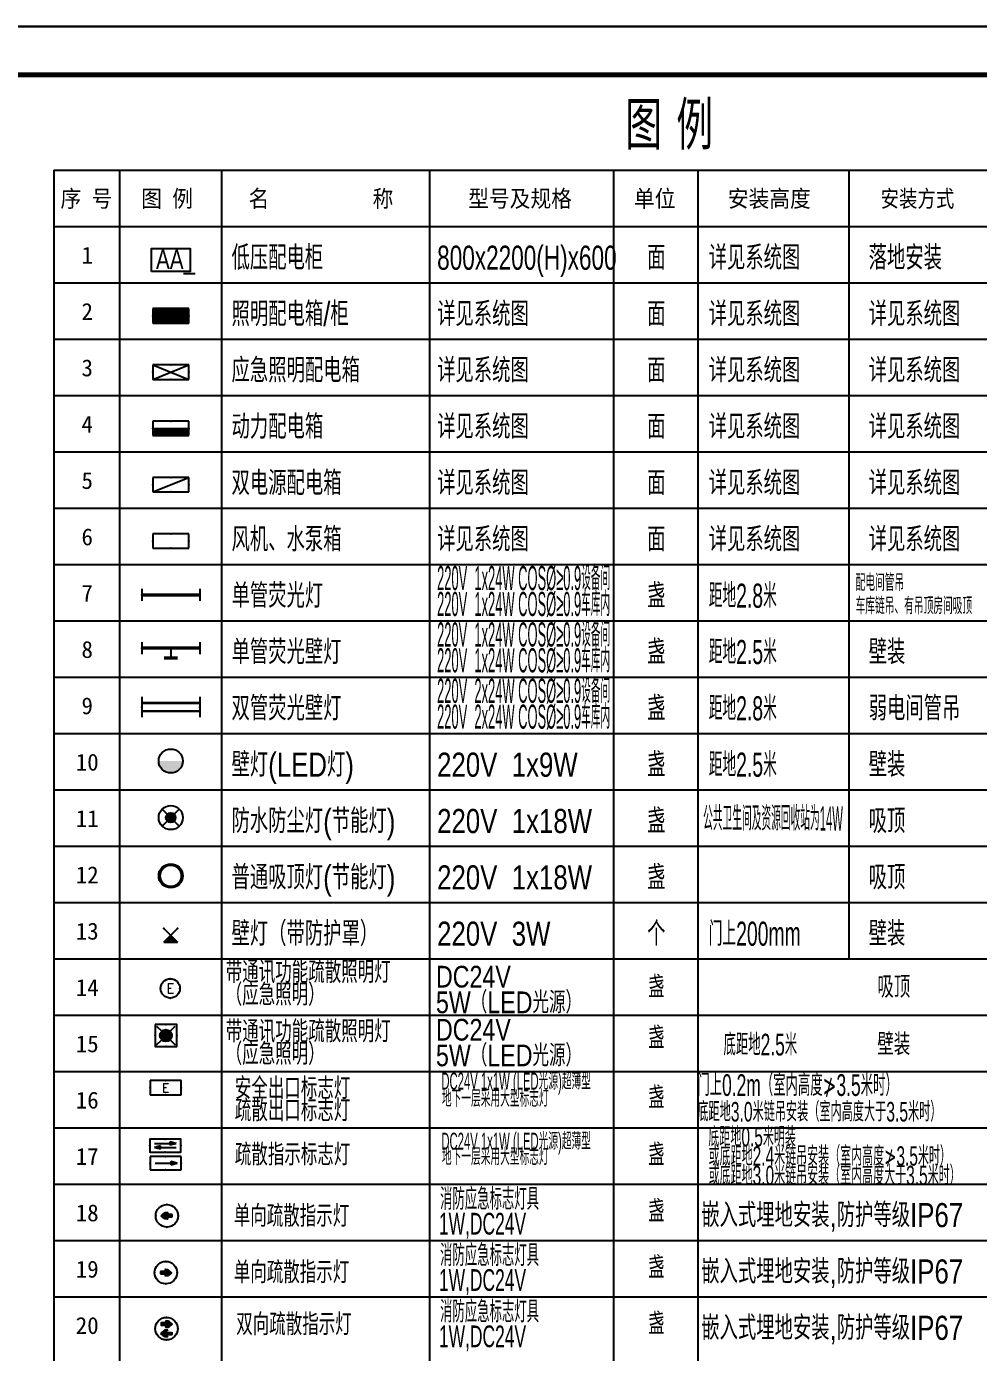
# Model space of a CAD drawing. Extents: x 776418 to 2076422, y -1170708 to 498544.
# Drawn here: x 955381 to 975111, y 317081 to 344553 of the extents above; entities that cross this region are included whole.
import ezdxf
from ezdxf.enums import TextEntityAlignment as Align

# ---------------------------------------------------------------- set-up
doc = ezdxf.new("R2010")
doc.units = 0
doc.header["$LTSCALE"] = 1000
doc.header["$MEASUREMENT"] = 0
doc.layers.get('0').update_dxf_attribs({"linetype": 'CONTINUOUS'})
for name, color, linetype in [('DIM-动力', 3, 'CONTINUOUS'), ('E_EQUIP-照明', 3, 'CONTINUOUS'), ('EQUIP-照明', 3, 'CONTINUOUS'), ('EQUIP-箱柜', 3, 'CONTINUOUS'), ('TEL_TEXT', 3, 'CONTINUOUS'), ('TEL_TITLE', 7, 'CONTINUOUS'), ('WIRE-3', 7, 'CONTINUOUS'), ('WIRE-通讯', 4, 'CONTINUOUS')]:
    doc.layers.add(name, color=color, linetype=linetype)
doc.styles.add('_HZXY', font='ros.shx', dxfattribs={"width": 0.7, "bigfont": 'jd.shx'})
doc.styles.add('_TCH_LABEL', font='COMPLEX', dxfattribs={"bigfont": 'GBCBIG'})
doc.styles.add('_TEL_DIM', font='SIMPLEX', dxfattribs={"width": 0.7, "height": 3.5, "bigfont": 'HZTXT'})
doc.styles.add('HZ', font='ros.shx', dxfattribs={"bigfont": 'jd.shx'})
doc.styles.add('ST', font='', dxfattribs={"width": 0.7})
doc.styles.get("Standard").update_dxf_attribs({"font": 'gbenor.shx', "bigfont": 'gbcbig.shx'})
doc.styles.get('ST').set_extended_font_data('SimSun')

# ---------------------------------------------------------------- blocks, each defined once
blk = doc.blocks.new('$equip$00001154')
for p, q in [((0, 0.283), (0, -0.283)), ((0, 0.283), (0.566, -0.283)), ((0.566, 0.283), (0, -0.283))]:
    blk.add_line(p, q)
for p in [(0, 0.004), (0.283, 0), (0.566, 0.283), (0.566, -0.283)]:
    blk.add_point(p)
blk.add_solid([(0, -0.283), (0.283, 0), (0, 0.283)])
at = {"layer": 'TEL_TEXT', "style": '_TEL_DIM', "flags": 1}
blk.add_attdef('A', text='', height=0.00002, dxfattribs=at).set_placement((0, 0), align=Align.MIDDLE_CENTER)
blk = doc.blocks.new('*X1')
at = {"color": 0}
for p, q in [((-250, 33), (-83, 200)), ((-250, 68), (-118, 200)), ((-250, 104), (-154, 200)), ((-250, 139), (-189, 200)), ((-250, 174), (-224, 200)), ((-247, 0), (-47, 200)), ((-212, 0), (-12, 200)), ((-177, 0), (23, 200)), ((-141, 0), (59, 200)), ((-106, 0), (94, 200)), ((-71, 0), (129, 200)), ((-35, 0), (165, 200)), ((0, 0), (200, 200)), ((35, 0), (235, 200)), ((71, 0), (250, 179)), ((106, 0), (250, 144)), ((141, 0), (250, 109)), ((177, 0), (250, 73)), ((212, 0), (250, 38)), ((247, 0), (250, 3))]:
    blk.add_line(p, q, dxfattribs=at)
blk = doc.blocks.new('$equip$00001421')
for p, q in [((0.75, 0.6), (-0.75, 0.6)), ((-0.75, 0.6), (-0.75, 0)), ((0.75, 0), (0.75, 0.6)), ((-0.75, 0), (0.75, 0))]:
    blk.add_line(p, q)
at = {"const_width": 0.6}
blk.add_lwpolyline([(-0.75, 0.3), (0.75, 0.3)], dxfattribs=at)
for p in [(0, 0.6), (-0.75, 0.3), (0, 0), (0.75, 0.3)]:
    blk.add_point(p)
at = {"xscale": 0.00300000000061118, "yscale": 0.00300000000061118, "zscale": 0.00300000000061118}
blk.add_blockref('*X1', (0, 0), dxfattribs=at)
at = {"style": '_TCH_LABEL', "flags": 9}
blk.add_attdef('A', (0, 0), '', height=0.00002, dxfattribs=at)
blk = doc.blocks.new('$equip$00001424')
for p, q in [((-0.75, 0), (0.75, 0.6)), ((-0.75, 0.6), (0.75, 0)), ((0.75, 0.6), (-0.75, 0.6)), ((-0.75, 0.6), (-0.75, 0)), ((0.75, 0), (0.75, 0.6)), ((-0.75, 0), (0.75, 0))]:
    blk.add_line(p, q)
for p in [(0, 0.6), (-0.75, 0.3), (0, 0), (0.75, 0.3)]:
    blk.add_point(p)
at = {"style": '_TCH_LABEL', "flags": 9}
blk.add_attdef('A', (0, 0), '', height=0.00002, dxfattribs=at)
blk = doc.blocks.new('*X12')
at = {"color": 0}
for p, q in [((-250, 33), (-183, 100)), ((-250, 68), (-218, 100)), ((-247, 0), (-147, 100)), ((-212, 0), (-112, 100)), ((-177, 0), (-77, 100)), ((-141, 0), (-41, 100)), ((-106, 0), (-6, 100)), ((-71, 0), (29, 100)), ((-35, 0), (65, 100)), ((0, 0), (100, 100)), ((35, 0), (135, 100)), ((71, 0), (171, 100)), ((106, 0), (206, 100)), ((141, 0), (241, 100)), ((177, 0), (250, 73)), ((212, 0), (250, 38)), ((247, 0), (250, 3))]:
    blk.add_line(p, q, dxfattribs=at)
blk = doc.blocks.new('$equip$00001414')
for p, q in [((0.75, 0.6), (-0.75, 0.6)), ((-0.75, 0.6), (-0.75, 0)), ((0.75, 0), (0.75, 0.6)), ((-0.75, 0.3), (0.75, 0.3)), ((-0.75, 0), (0.75, 0))]:
    blk.add_line(p, q)
at = {"const_width": 0.3}
blk.add_lwpolyline([(-0.75, 0.15), (0.75, 0.15)], dxfattribs=at)
for p in [(0, 0.6), (-0.75, 0.3), (0, 0), (0.75, 0.3)]:
    blk.add_point(p)
at = {"xscale": 0.00300000000061118, "yscale": 0.00300000000061118, "zscale": 0.00300000000061118}
blk.add_blockref('*X12', (0, 0), dxfattribs=at)
at = {"style": '_TCH_LABEL', "flags": 9}
blk.add_attdef('A', (0, 0), '', height=0.00002, dxfattribs=at)
blk = doc.blocks.new('$equip$00001416')
for p, q in [((0.75, 0.6), (-0.75, 0.6)), ((-0.75, 0), (0.75, 0.6)), ((-0.75, 0.6), (-0.75, 0)), ((0.75, 0), (0.75, 0.6)), ((-0.75, 0), (0.75, 0))]:
    blk.add_line(p, q)
for p in [(0, 0.6), (-0.75, 0.3), (0, 0), (0.75, 0.3)]:
    blk.add_point(p)
at = {"style": '_TCH_LABEL', "flags": 9}
blk.add_attdef('A', (0, 0), '', height=0.00002, dxfattribs=at)
blk = doc.blocks.new('$equip$00001413')
for p, q in [((0.75, 0.6), (-0.75, 0.6)), ((-0.75, 0.6), (-0.75, 0)), ((0.75, 0), (0.75, 0.6)), ((-0.75, 0), (0.75, 0))]:
    blk.add_line(p, q)
for p in [(0, 0.6), (-0.75, 0.3), (0, 0), (0.75, 0.3)]:
    blk.add_point(p)
at = {"style": '_TCH_LABEL', "flags": 9}
blk.add_attdef('A', (0, 0), '', height=0.00002, dxfattribs=at)
blk = doc.blocks.new('$equip$00001159')
for p, q in [((-1.2, 0.25), (-1.2, -0.25)), ((-1.2, 0), (1.2, 0)), ((1.2, 0.25), (1.2, -0.25))]:
    blk.add_line(p, q)
at = {"const_width": 0.14}
blk.add_lwpolyline([(-1.2, 0), (1.2, 0)], dxfattribs=at)
at = {"layer": 'EQUIP-照明'}
for p in [(-1.2, 0), (0, 0), (1.2, 0)]:
    blk.add_point(p, dxfattribs=at)
at = {"layer": 'EQUIP-照明', "flags": 9}
blk.add_attdef('A', (0, 0), '', height=0.00002, dxfattribs=at)
blk = doc.blocks.new('$equip$00001164')
for p, q in [((-1.2, 0.662), (-1.2, 0.162)), ((1.2, 0.662), (1.2, 0.162)), ((-1.2, 0.412), (1.2, 0.412)), ((0, 0.412), (0, 0)), ((0, 0), (0, 0))]:
    blk.add_line(p, q)
at = {"const_width": 0.14}
for points in [[(-1.2, 0.412), (1.2, 0.412)], [(-0.282, 0), (0.282, 0)]]:
    blk.add_lwpolyline(points, dxfattribs=at)
for p in [(-1.2, 0.412), (0, 0.412), (0, 0), (1.2, 0.412)]:
    blk.add_point(p)
at = {"flags": 9}
blk.add_attdef('A', (0, 0), '', height=0.00002, dxfattribs=at)
blk = doc.blocks.new('$equip$00001151')
blk.add_circle((0, 0.5), 0.5)
for points in [[(0.433, 0.25), (-0.433, 0.25), (0.5, 0.5), (-0.5, 0.5)], [(0.25, 0.067), (-0.25, 0.067), (0.433, 0.25), (-0.433, 0.25)], [(0, 0), (0, 0), (0.25, 0.067), (-0.25, 0.067)]]:
    blk.add_solid(points)
at = {"flags": 9}
blk.add_attdef('A', (0, 0), '', height=0.00002, dxfattribs=at)
blk = doc.blocks.new('$equip$00001149')
for p, q in [((-0.354, 0.354), (0.354, -0.354)), ((0.354, 0.354), (-0.354, -0.354))]:
    blk.add_line(p, q)
for radius in [0.5, 0.2]:
    blk.add_circle((0, 0), radius)
for points in [[(-0.173, 0.1), (0.173, 0.1), (-0.2, 0), (0.2, 0)], [(-0.173, -0.1), (0.173, -0.1), (-0.2, 0), (0.2, 0)], [(-0.1, 0.173), (0.1, 0.173), (-0.173, 0.1), (0.173, 0.1)], [(0, 0.2), (0, 0.2), (-0.1, 0.173), (0.1, 0.173)], [(-0.1, -0.173), (0.1, -0.173), (-0.173, -0.1), (0.173, -0.1)], [(0, -0.2), (0, -0.2), (-0.1, -0.173), (0.1, -0.173)]]:
    blk.add_solid(points)
at = {"flags": 9}
blk.add_attdef('A', (0, 0), '', height=0.00002, dxfattribs=at)
blk = doc.blocks.new('$equip$00001160')
for p, q in [((-1.2, 0.417), (-1.2, -0.417)), ((-1.2, 0.167), (1.2, 0.167)), ((1.2, 0.417), (1.2, -0.417)), ((-1.2, -0.167), (1.2, -0.167))]:
    blk.add_line(p, q)
at = {"const_width": 0.1}
for points in [[(-1.2, 0.167), (1.2, 0.167)], [(-1.2, -0.167), (1.2, -0.167)]]:
    blk.add_lwpolyline(points, dxfattribs=at)
at = {"layer": 'EQUIP-照明'}
for p in [(-1.2, 0), (0, 0.167), (1.2, 0), (0, -0.167)]:
    blk.add_point(p, dxfattribs=at)
at = {"layer": 'EQUIP-照明', "flags": 9}
blk.add_attdef('A', (0, 0), '', height=0.00002, dxfattribs=at)
blk = doc.blocks.new('$equip$00001150')
at = {"const_width": 0.1}
blk.add_lwpolyline([(-0.45, 0, 1), (0.45, 0, 1)], format="xyb", close=True, dxfattribs=at)
blk.add_circle((0, 0), 0.5)
at = {"flags": 9}
blk.add_attdef('A', (0, 0), '', height=0.00002, dxfattribs=at)
blk = doc.blocks.new('A$C00115E70')
at = {"layer": 'WIRE-通讯', "ltscale": 0.001}
blk.add_lwpolyline([(-84100, 59400), (0, 59400), (0, 0), (-84100, 0)], close=True, dxfattribs=at)
blk = doc.blocks.new('$equip$00001147')
blk.add_circle((0, 0), 0.5)
at = {"flags": 9}
blk.add_attdef('A', (0, 0), '', height=0.00002, dxfattribs=at)
blk = doc.blocks.new('$equip_U$00000361(HT0578)')
for p in [(-0.5, 0), (0, 0.5), (0.5, 0), (0, -0.5)]:
    blk.add_point(p)
blk.add_blockref('$equip$00001147', (0, 0))
at = {"color": 7, "style": '_TEL_DIM'}
blk.add_attdef('$TEXT$', text='', height=0.5, dxfattribs=at).set_placement((0, 0), align=Align.MIDDLE_CENTER)
at = {"color": 7, "style": '_TEL_DIM', "flags": 1}
for tag in ['A', 'REMARK']:
    blk.add_attdef(tag, text='', height=0.000025, dxfattribs=at).set_placement((0, 0), align=Align.MIDDLE_CENTER)
blk = doc.blocks.new('$equip$00002534')
for p, q in [((-0.72, 0.66), (-0.72, 0)), ((0.72, 0.66), (-0.72, 0.66)), ((0.72, 0), (0.72, 0.66)), ((-0.72, 0), (0.72, 0))]:
    blk.add_line(p, q)
at = {"const_width": 0.04}
blk.add_lwpolyline([(-0.72, 0.66), (-0.72, 0), (0.72, 0), (0.72, 0.66), (-0.72, 0.66), (-0.72, 0)], dxfattribs=at)
for p in [(0, 0.66), (-0.72, 0.33), (0, 0), (0.72, 0.33)]:
    blk.add_point(p)
at = {"color": 7, "style": '_TEL_DIM'}
blk.add_attdef('$TEXT$', text='', height=0.4, dxfattribs=at).set_placement((0, 0.33), align=Align.MIDDLE_CENTER)
at = {"color": 7, "style": '_TEL_DIM', "flags": 1}
blk.add_attdef('A', text='', height=0.00002, dxfattribs=at).set_placement((0, 0), align=Align.MIDDLE_CENTER)
blk = doc.blocks.new('$equip$00002540')
blk.add_hatch(color=256).paths.add_polyline_path([(0.24, 0.372), (0.24, 0.228), (0.528, 0.3)])
for p, q in [((-0.72, 0.6), (-0.72, 0)), ((0.72, 0.6), (-0.72, 0.6)), ((-0.72, 0), (0.72, 0)), ((0.24, 0.372), (0.24, 0.228)), ((0.528, 0.3), (0.24, 0.372)), ((0.24, 0.228), (0.528, 0.3)), ((0.72, 0), (0.72, 0.6))]:
    blk.add_line(p, q)
at = {"color": 7}
blk.add_line((-0.48, 0.3), (0.48, 0.3), dxfattribs=at)
at = {"const_width": 0.04}
blk.add_lwpolyline([(-0.72, 0.6), (-0.72, 0), (0.72, 0), (0.72, 0.6), (-0.72, 0.6), (-0.72, 0)], dxfattribs=at)
for p in [(-0.72, 0.3), (0, 0.6), (0, 0), (0.72, 0.3)]:
    blk.add_point(p)
at = {"color": 7, "style": '_TEL_DIM', "flags": 1}
blk.add_attdef('A', text='', height=0.00002, dxfattribs=at).set_placement((0, 0), align=Align.MIDDLE_CENTER)
blk = doc.blocks.new('$equip$00002542')
h = blk.add_hatch(color=256)
h.paths.add_polyline_path([(-0.215, 0.29), (-0.503, 0.218), (-0.215, 0.218)])
h.paths.add_polyline_path([(-0.215, 0.218), (-0.503, 0.218), (-0.215, 0.146)])
h.paths.add_polyline_path([(0.215, 0.472), (0.215, 0.328), (0.503, 0.4)])
for p, q in [((-0.72, 0.6), (-0.72, 0)), ((0.72, 0.6), (-0.72, 0.6)), ((-0.72, 0), (0.72, 0)), ((-0.215, 0.29), (-0.503, 0.218)), ((-0.503, 0.218), (-0.215, 0.146)), ((-0.215, 0.146), (-0.215, 0.29)), ((0.215, 0.472), (0.215, 0.328)), ((0.503, 0.4), (0.215, 0.472)), ((0.215, 0.328), (0.503, 0.4)), ((0.72, 0), (0.72, 0.6))]:
    blk.add_line(p, q)
at = {"color": 7}
for p, q in [((-0.505, 0.4), (0.455, 0.4)), ((-0.503, 0.218), (0.505, 0.218))]:
    blk.add_line(p, q, dxfattribs=at)
blk.add_lwpolyline([(-0.72, 0.6), (-0.72, 0), (0.72, 0), (0.72, 0.6), (-0.72, 0.6), (-0.72, 0)])
for p in [(-0.72, 0.3), (0, 0.6), (0, 0), (0.72, 0.3)]:
    blk.add_point(p)
at = {"color": 7, "style": '_TEL_DIM', "flags": 1}
blk.add_attdef('A', text='', height=0.00002, dxfattribs=at).set_placement((0, 0), align=Align.MIDDLE_CENTER)
blk = doc.blocks.new('$equip$00002604')
blk.add_hatch(color=256).paths.add_polyline_path([(0.275, 0.5, 1), (-0.274, 0.5, 1)])
for p, q in [((-0.429, 0.929), (-0.194, 0.694)), ((0.194, 0.694), (0.429, 0.929)), ((-0.429, 0.071), (-0.194, 0.306)), ((0.194, 0.306), (0.429, 0.071))]:
    blk.add_line(p, q)
at = {"const_width": 0.04}
blk.add_lwpolyline([(-0.5, 1), (-0.5, 0), (0.5, 0), (0.5, 1), (-0.5, 1), (-0.5, 0)], dxfattribs=at)
blk.add_lwpolyline([(-0.5, 1), (-0.5, 0), (0.5, 0), (0.5, 1)], close=True)
blk.add_circle((0, 0.5), 0.275)
for p in [(0, 1), (-0.5, 0.5), (0, 0), (0.5, 0.5)]:
    blk.add_point(p)
at = {"color": 7, "style": '_TEL_DIM', "flags": 1}
blk.add_attdef('A', text='', height=0.000025, dxfattribs=at).set_placement((0, 0), align=Align.MIDDLE_CENTER)
blk = doc.blocks.new('$equip_U$00000283(晏大钊)')
at = {"color": 3}
for p, q in [((-0.072, 0.054), (-0.272, 0.054)), ((-0.271, 0.054), (-0.272, 0.053)), ((-0.26, 0.054), (-0.272, 0.041)), ((-0.249, 0.054), (-0.272, 0.03)), ((-0.238, 0.054), (-0.272, 0.019)), ((-0.226, 0.054), (-0.272, 0.008)), ((-0.215, 0.054), (-0.272, -0.004)), ((-0.204, 0.054), (-0.272, -0.015)), ((-0.193, 0.054), (-0.272, -0.026)), ((-0.181, 0.054), (-0.272, -0.037)), ((-0.17, 0.054), (-0.272, -0.048)), ((-0.159, 0.054), (-0.272, -0.06)), ((-0.271, 0.054), (-0.272, 0.053)), ((-0.26, 0.054), (-0.272, 0.041)), ((-0.249, 0.054), (-0.272, 0.03)), ((-0.238, 0.054), (-0.272, 0.019)), ((-0.226, 0.054), (-0.272, 0.008)), ((-0.215, 0.054), (-0.272, -0.004)), ((-0.204, 0.054), (-0.272, -0.015)), ((-0.193, 0.054), (-0.272, -0.026)), ((-0.181, 0.054), (-0.272, -0.037)), ((-0.17, 0.054), (-0.272, -0.048)), ((-0.159, 0.054), (-0.272, -0.06)), ((-0.148, 0.054), (-0.263, -0.061)), ((-0.148, 0.054), (-0.263, -0.061)), ((-0.137, 0.054), (-0.252, -0.061)), ((-0.137, 0.054), (-0.252, -0.061)), ((-0.125, 0.054), (-0.24, -0.061)), ((-0.125, 0.054), (-0.24, -0.061)), ((-0.114, 0.054), (-0.229, -0.061)), ((-0.114, 0.054), (-0.229, -0.061)), ((-0.103, 0.054), (-0.218, -0.061)), ((-0.103, 0.054), (-0.218, -0.061)), ((-0.092, 0.054), (-0.207, -0.061)), ((-0.092, 0.054), (-0.207, -0.061)), ((-0.08, 0.054), (-0.195, -0.061)), ((-0.08, 0.054), (-0.195, -0.061)), ((-0.069, 0.054), (-0.184, -0.061)), ((-0.069, 0.054), (-0.184, -0.061)), ((-0.058, 0.054), (-0.173, -0.061)), ((-0.058, 0.054), (-0.173, -0.061)), ((-0.047, 0.054), (-0.162, -0.061)), ((-0.047, 0.054), (-0.162, -0.061)), ((-0.036, 0.054), (-0.151, -0.061)), ((-0.036, 0.054), (-0.151, -0.061)), ((-0.024, 0.054), (-0.139, -0.061)), ((-0.024, 0.054), (-0.139, -0.061)), ((-0.013, 0.054), (-0.128, -0.061)), ((-0.013, 0.054), (-0.128, -0.061)), ((-0.002, 0.054), (-0.117, -0.061)), ((-0.002, 0.054), (-0.117, -0.061)), ((0.009, 0.054), (-0.106, -0.061)), ((0.009, 0.054), (-0.106, -0.061)), ((0.021, 0.054), (-0.094, -0.061)), ((0.021, 0.054), (-0.094, -0.061)), ((0.032, 0.054), (-0.083, -0.061)), ((0.032, 0.054), (-0.083, -0.061)), ((0.043, 0.054), (-0.072, -0.061)), ((0.043, 0.054), (-0.072, -0.061)), ((0.054, 0.054), (-0.061, -0.061)), ((0.054, 0.054), (-0.061, -0.061)), ((0.065, 0.054), (-0.05, -0.061)), ((0.065, 0.054), (-0.05, -0.061)), ((-0.044, 0.169), (-0.049, 0.163)), ((-0.044, 0.169), (-0.049, 0.163)), ((-0.033, 0.169), (-0.043, 0.158)), ((-0.033, 0.169), (-0.043, 0.158)), ((0.213, 0.077), (-0.041, -0.176)), ((0.165, 0.03), (-0.041, -0.176)), ((0.153, 0.13), (-0.038, -0.061)), ((0.153, 0.13), (-0.038, -0.061)), ((-0.022, 0.169), (-0.037, 0.153)), ((-0.022, 0.169), (-0.037, 0.153)), ((-0.01, 0.169), (-0.032, 0.147)), ((-0.01, 0.169), (-0.032, 0.147)), ((0.218, 0.072), (-0.03, -0.176)), ((0.165, 0.019), (-0.03, -0.176)), ((0.159, 0.125), (-0.027, -0.061)), ((0.159, 0.125), (-0.027, -0.061)), ((0.001, 0.169), (-0.026, 0.142)), ((0.001, 0.169), (-0.026, 0.142)), ((0.012, 0.169), (-0.02, 0.137)), ((0.012, 0.169), (-0.02, 0.137)), ((0.224, 0.067), (-0.019, -0.176)), ((0.166, 0.008), (-0.019, -0.176)), ((0.165, 0.12), (-0.016, -0.061)), ((0.165, 0.12), (-0.016, -0.061)), ((0.023, 0.169), (-0.014, 0.131)), ((0.023, 0.169), (-0.014, 0.131)), ((0.035, 0.169), (-0.008, 0.126)), ((0.035, 0.169), (-0.008, 0.126)), ((0.23, 0.061), (-0.007, -0.176)), ((0.171, 0.114), (-0.005, -0.061)), ((0.171, 0.114), (-0.005, -0.061)), ((0.046, 0.169), (-0.002, 0.121)), ((0.046, 0.169), (-0.002, 0.121)), ((0.057, 0.169), (0.004, 0.116)), ((0.057, 0.169), (0.004, 0.116)), ((0.236, 0.056), (0.004, -0.176)), ((0.177, 0.109), (0.007, -0.061)), ((0.177, 0.109), (0.007, -0.061)), ((0.068, 0.169), (0.01, 0.11)), ((0.068, 0.169), (0.01, 0.11)), ((0.242, 0.051), (0.015, -0.176)), ((0.079, 0.169), (0.016, 0.105)), ((0.079, 0.169), (0.016, 0.105)), ((0.183, 0.104), (0.018, -0.061)), ((0.183, 0.104), (0.018, -0.061)), ((0.091, 0.169), (0.022, 0.1)), ((0.091, 0.169), (0.022, 0.1)), ((0.248, 0.045), (0.026, -0.176)), ((0.102, 0.169), (0.028, 0.094)), ((0.102, 0.169), (0.028, 0.094)), ((0.189, 0.098), (0.029, -0.061)), ((0.189, 0.098), (0.029, -0.061)), ((0.112, 0.168), (0.033, 0.089)), ((0.112, 0.168), (0.033, 0.089)), ((0.254, 0.04), (0.038, -0.176)), ((0.118, 0.162), (0.039, 0.084)), ((0.118, 0.162), (0.039, 0.084)), ((0.195, 0.093), (0.04, -0.061)), ((0.195, 0.093), (0.04, -0.061)), ((0.124, 0.157), (0.045, 0.078)), ((0.124, 0.157), (0.045, 0.078)), ((0.26, 0.035), (0.049, -0.176)), ((0.13, 0.152), (0.051, 0.073)), ((0.13, 0.152), (0.051, 0.073)), ((0.201, 0.088), (0.051, -0.061)), ((0.201, 0.088), (0.051, -0.061)), ((0.136, 0.146), (0.057, 0.068)), ((0.136, 0.146), (0.057, 0.068)), ((0.266, 0.029), (0.06, -0.176)), ((0.142, 0.141), (0.063, 0.062)), ((0.142, 0.141), (0.063, 0.062)), ((0.207, 0.083), (0.063, -0.061)), ((0.165, 0.041), (0.063, -0.061)), ((0.148, 0.136), (0.069, 0.057)), ((0.148, 0.136), (0.069, 0.057)), ((0.272, 0.024), (0.071, -0.176)), ((0.278, 0.019), (0.082, -0.176)), ((0.283, 0.013), (0.094, -0.176)), ((0.283, 0.013), (0.094, -0.176)), ((0.289, 0.008), (0.105, -0.176)), ((0.289, 0.008), (0.105, -0.176)), ((0.295, 0.003), (0.161, -0.131)), ((0.295, 0.003), (0.161, -0.131)), ((0.207, 0.083), (0.166, 0.042)), ((0.213, 0.077), (0.178, 0.042)), ((0.218, 0.072), (0.189, 0.043)), ((0.224, 0.067), (0.201, 0.043)), ((0.23, 0.061), (0.212, 0.043)), ((0.236, 0.056), (0.212, 0.032)), ((0.242, 0.051), (0.212, 0.02)), ((0.248, 0.045), (0.212, 0.009)), ((0.254, 0.04), (0.212, -0.002)), ((0.26, 0.035), (0.213, -0.013)), ((0.266, 0.029), (0.213, -0.024)), ((0.272, 0.024), (0.213, -0.035)), ((0.278, 0.019), (0.213, -0.046)), ((-0.027, -0.151), (-0.052, -0.176)), ((-0.027, -0.151), (-0.052, -0.176)), ((0.166, -0.003), (-0.007, -0.176)), ((0.166, -0.014), (0.004, -0.176)), ((0.166, -0.025), (0.015, -0.176)), ((0.166, -0.036), (0.026, -0.176)), ((0.166, -0.047), (0.038, -0.176)), ((0.171, -0.055), (0.049, -0.176)), ((0.182, -0.054), (0.06, -0.176)), ((0.193, -0.054), (0.071, -0.176)), ((0.205, -0.054), (0.082, -0.176)), ((0.301, -0.003), (0.274, -0.03)), ((0.301, -0.003), (0.274, -0.03))]:
    blk.add_line(p, q, dxfattribs=at)
at = {"color": 3, "linetype": 'ByBlock', "ltscale": 5}
for p, q in [((-0.272, 0.054), (-0.272, -0.061)), ((0.073, 0.054), (-0.272, 0.054)), ((0.073, 0.054), (-0.055, 0.169)), ((-0.055, 0.169), (0.111, 0.169)), ((0.068, 0.054), (0.073, 0.054)), ((0.111, 0.169), (0.303, -0.004)), ((-0.272, -0.061), (0.073, -0.061)), ((-0.055, -0.176), (0.073, -0.061)), ((0.111, -0.176), (-0.055, -0.176)), ((0.068, -0.061), (0.073, -0.061)), ((0.303, -0.004), (0.111, -0.176))]:
    blk.add_line(p, q, dxfattribs=at)
at = {"color": 3}
blk.add_circle((0, 0), 0.595, dxfattribs=at)
for p in [(-0.595, 0), (0, 0.595), (0.595, 0), (0, -0.595)]:
    blk.add_point(p)
at = {"color": 7, "style": '_TEL_DIM', "flags": 1}
for tag in ['A', 'REMARK']:
    blk.add_attdef(tag, text='', height=0.000025, dxfattribs=at).set_placement((0, 0), align=Align.MIDDLE_CENTER)
blk = doc.blocks.new('$equip_U$00000284(晏大钊)')
for p in [(-0.298, 0), (0, 0.298), (0.298, 0), (0, -0.298)]:
    blk.add_point(p)
at = {"xscale": 0.5, "yscale": 0.5, "zscale": 0.5}
blk.add_blockref('$equip_U$00000283(晏大钊)', (0, 0), dxfattribs=at)
at = {"color": 7, "style": '_TEL_DIM', "flags": 1}
for tag in ['A', 'REMARK']:
    blk.add_attdef(tag, text='', height=0.0000125, dxfattribs=at).set_placement((0, 0), align=Align.MIDDLE_CENTER)
blk = doc.blocks.new('$equip_U$00000302(HT0843)')
for p in [(-0.298, 0), (0, 0.298), (0.298, 0), (0, -0.298)]:
    blk.add_point(p)
at = {"rotation": 180}
blk.add_blockref('$equip_U$00000284(晏大钊)', (0, 0), dxfattribs=at)
at = {"color": 7, "style": '_TEL_DIM', "flags": 1}
for tag in ['A', 'REMARK']:
    blk.add_attdef(tag, text='', height=0.0000125, dxfattribs=at).set_placement((0, 0), align=Align.MIDDLE_CENTER)
blk = doc.blocks.new('$equip_U$00000348(HT0843)')
at = {"color": 3, "linetype": 'ByBlock', "ltscale": 5}
for p, q in [((-0.215, 0.049), (-0.125, 0.149)), ((-0.215, -0.037), (-0.215, 0.049)), ((-0.155, 0.029), (-0.215, -0.037)), ((-0.155, 0.026), (-0.155, 0.029)), ((-0.155, 0.029), (-0.155, -0.15)), ((-0.125, 0.149), (-0.035, 0.049)), ((-0.035, -0.037), (-0.095, 0.029)), ((-0.035, 0.049), (-0.035, -0.037)), ((0.035, -0.053), (0.035, 0.03)), ((0.035, 0.03), (0.093, -0.034)), ((0.15, -0.034), (0.208, 0.03)), ((0.208, 0.03), (0.208, -0.053)), ((-0.155, -0.15), (-0.095, -0.15)), ((0.121, -0.149), (0.035, -0.053)), ((0.093, -0.031), (0.093, -0.034)), ((0.208, -0.053), (0.121, -0.149)), ((0.15, -0.031), (0.15, -0.034))]:
    blk.add_line(p, q, dxfattribs=at)
at = {"color": 3}
for p, q in [((-0.215, 0.044), (-0.176, 0.005)), ((-0.215, 0.044), (-0.176, 0.005)), ((-0.215, 0.038), (-0.179, 0.002)), ((-0.215, 0.038), (-0.179, 0.002)), ((-0.215, 0.032), (-0.182, -0.001)), ((-0.215, 0.032), (-0.182, -0.001)), ((-0.215, 0.027), (-0.184, -0.004)), ((-0.215, 0.027), (-0.184, -0.004)), ((-0.215, 0.021), (-0.187, -0.007)), ((-0.215, 0.021), (-0.187, -0.007)), ((-0.215, 0.015), (-0.19, -0.01)), ((-0.215, 0.015), (-0.19, -0.01)), ((-0.215, 0.009), (-0.193, -0.013)), ((-0.215, 0.009), (-0.193, -0.013)), ((-0.215, 0.003), (-0.196, -0.016)), ((-0.215, 0.003), (-0.196, -0.016)), ((-0.214, 0.049), (-0.173, 0.009)), ((-0.214, 0.049), (-0.173, 0.009)), ((-0.212, 0.053), (-0.171, 0.012)), ((-0.212, 0.053), (-0.171, 0.012)), ((-0.209, 0.056), (-0.168, 0.015)), ((-0.209, 0.056), (-0.168, 0.015)), ((-0.206, 0.059), (-0.165, 0.018)), ((-0.206, 0.059), (-0.165, 0.018)), ((-0.203, 0.062), (-0.162, 0.021)), ((-0.203, 0.062), (-0.162, 0.021)), ((-0.2, 0.065), (-0.16, 0.024)), ((-0.2, 0.065), (-0.16, 0.024)), ((-0.198, 0.068), (-0.157, 0.027)), ((-0.198, 0.068), (-0.157, 0.027)), ((-0.195, 0.071), (-0.095, -0.029)), ((-0.195, 0.071), (-0.095, -0.029)), ((-0.192, 0.074), (-0.095, -0.023)), ((-0.192, 0.074), (-0.095, -0.023)), ((-0.189, 0.077), (-0.095, -0.017)), ((-0.189, 0.077), (-0.095, -0.017)), ((-0.187, 0.08), (-0.095, -0.011)), ((-0.187, 0.08), (-0.095, -0.011)), ((-0.184, 0.083), (-0.095, -0.005)), ((-0.184, 0.083), (-0.095, -0.005)), ((-0.181, 0.086), (-0.095, 0)), ((-0.181, 0.086), (-0.095, 0)), ((-0.178, 0.089), (-0.095, 0.006)), ((-0.178, 0.089), (-0.095, 0.006)), ((-0.176, 0.092), (-0.095, 0.012)), ((-0.176, 0.092), (-0.095, 0.012)), ((-0.173, 0.096), (-0.095, 0.018)), ((-0.173, 0.096), (-0.095, 0.018)), ((-0.17, 0.099), (-0.095, 0.024)), ((-0.17, 0.099), (-0.149, 0.078)), ((-0.167, 0.102), (-0.035, -0.03)), ((-0.167, 0.102), (-0.149, 0.084)), ((-0.165, 0.105), (-0.035, -0.024)), ((-0.165, 0.105), (-0.149, 0.09)), ((-0.162, 0.108), (-0.035, -0.019)), ((-0.162, 0.108), (-0.149, 0.095)), ((-0.159, 0.111), (-0.035, -0.013)), ((-0.159, 0.111), (-0.149, 0.101)), ((-0.156, 0.114), (-0.035, -0.007)), ((-0.156, 0.114), (-0.144, 0.101)), ((-0.155, 0.025), (-0.095, -0.035)), ((-0.155, 0.025), (-0.095, -0.035)), ((-0.155, 0.019), (-0.095, -0.04)), ((-0.155, 0.019), (-0.095, -0.04)), ((-0.155, 0.014), (-0.095, -0.046)), ((-0.155, 0.014), (-0.095, -0.046)), ((-0.155, 0.008), (-0.095, -0.052)), ((-0.155, 0.008), (-0.095, -0.052)), ((-0.155, 0.002), (-0.095, -0.058)), ((-0.155, 0.002), (-0.095, -0.058)), ((-0.153, 0.117), (-0.035, -0.001)), ((-0.153, 0.117), (-0.138, 0.101)), ((-0.151, 0.12), (-0.035, 0.005)), ((-0.151, 0.12), (-0.132, 0.101)), ((-0.148, 0.123), (-0.035, 0.011)), ((-0.148, 0.123), (-0.126, 0.102)), ((-0.148, 0.077), (-0.095, 0.024)), ((-0.145, 0.126), (-0.035, 0.017)), ((-0.143, 0.077), (-0.035, -0.03)), ((-0.142, 0.129), (-0.035, 0.022)), ((-0.14, 0.132), (-0.035, 0.028)), ((-0.137, 0.135), (-0.035, 0.034)), ((-0.137, 0.077), (-0.035, -0.024)), ((-0.134, 0.139), (-0.035, 0.04)), ((-0.134, 0.139), (-0.035, 0.04)), ((-0.131, 0.142), (-0.035, 0.046)), ((-0.131, 0.142), (-0.035, 0.046)), ((-0.131, 0.077), (-0.035, -0.019)), ((-0.125, 0.077), (-0.035, -0.013)), ((-0.12, 0.077), (-0.035, -0.007)), ((-0.114, 0.078), (-0.035, -0.001)), ((-0.108, 0.078), (-0.035, 0.005)), ((-0.102, 0.078), (-0.035, 0.011)), ((-0.099, 0.098), (-0.035, 0.034)), ((-0.099, 0.092), (-0.035, 0.028)), ((-0.099, 0.086), (-0.035, 0.022)), ((-0.099, 0.08), (-0.035, 0.017)), ((0.048, 0.016), (0.035, 0.029)), ((0.162, -0.104), (0.035, 0.023)), ((0.159, -0.107), (0.035, 0.017)), ((0.157, -0.11), (0.035, 0.012)), ((0.154, -0.113), (0.035, 0.006)), ((0.151, -0.116), (0.035, 0.001)), ((0.15, 0.082), (0.093, 0.139)), ((0.15, 0.076), (0.093, 0.134)), ((0.15, 0.071), (0.093, 0.128)), ((0.15, 0.065), (0.093, 0.123)), ((0.15, 0.06), (0.093, 0.117)), ((0.15, 0.054), (0.093, 0.111)), ((0.15, 0.048), (0.093, 0.106)), ((0.15, 0.043), (0.093, 0.1)), ((0.15, 0.037), (0.093, 0.095)), ((0.15, 0.031), (0.093, 0.089)), ((0.15, 0.026), (0.093, 0.083)), ((0.15, 0.02), (0.093, 0.078)), ((0.15, 0.015), (0.093, 0.072)), ((0.15, 0.009), (0.093, 0.067)), ((0.15, 0.003), (0.093, 0.061)), ((0.15, -0.002), (0.093, 0.055)), ((0.15, -0.008), (0.093, 0.05)), ((0.15, -0.013), (0.093, 0.044)), ((0.15, -0.019), (0.093, 0.038)), ((0.15, -0.025), (0.093, 0.033)), ((0.15, -0.03), (0.093, 0.027)), ((0.188, -0.074), (0.093, 0.022)), ((0.186, -0.077), (0.093, 0.016)), ((0.183, -0.08), (0.093, 0.01)), ((0.18, -0.083), (0.093, 0.005)), ((0.15, 0.088), (0.099, 0.139)), ((0.15, 0.093), (0.105, 0.139)), ((0.15, 0.099), (0.11, 0.139)), ((0.15, 0.104), (0.116, 0.139)), ((0.15, 0.11), (0.121, 0.139)), ((0.15, 0.116), (0.127, 0.139)), ((0.15, 0.121), (0.133, 0.139)), ((0.15, 0.127), (0.138, 0.139)), ((0.15, 0.133), (0.144, 0.139)), ((0.15, 0.138), (0.15, 0.139)), ((0.15, 0.039), (0.15, 0.138)), ((0.208, -0.026), (0.181, 0.001)), ((0.208, -0.02), (0.184, 0.003)), ((0.208, -0.015), (0.186, 0.006)), ((0.208, -0.009), (0.189, 0.009)), ((0.208, -0.004), (0.192, 0.012)), ((0.208, 0.002), (0.194, 0.015)), ((0.208, 0.008), (0.197, 0.018)), ((0.208, 0.013), (0.2, 0.021)), ((0.208, 0.019), (0.202, 0.024)), ((0.208, 0.024), (0.205, 0.027)), ((-0.215, -0.003), (-0.198, -0.019)), ((-0.215, -0.003), (-0.198, -0.019)), ((-0.215, -0.008), (-0.201, -0.022)), ((-0.215, -0.008), (-0.201, -0.022)), ((-0.215, -0.014), (-0.204, -0.025)), ((-0.215, -0.014), (-0.204, -0.025)), ((-0.215, -0.02), (-0.207, -0.028)), ((-0.215, -0.02), (-0.207, -0.028)), ((-0.215, -0.026), (-0.209, -0.031)), ((-0.215, -0.026), (-0.209, -0.031)), ((-0.215, -0.032), (-0.212, -0.034)), ((-0.215, -0.032), (-0.212, -0.034)), ((-0.155, -0.004), (-0.095, -0.064)), ((-0.155, -0.004), (-0.095, -0.064)), ((-0.155, -0.01), (-0.095, -0.07)), ((-0.155, -0.01), (-0.095, -0.07)), ((-0.155, -0.016), (-0.095, -0.075)), ((-0.155, -0.016), (-0.095, -0.075)), ((-0.155, -0.021), (-0.095, -0.081)), ((-0.155, -0.021), (-0.095, -0.081)), ((-0.155, -0.027), (-0.095, -0.087)), ((-0.155, -0.027), (-0.095, -0.087)), ((-0.155, -0.033), (-0.095, -0.093)), ((-0.155, -0.033), (-0.095, -0.093)), ((-0.155, -0.039), (-0.095, -0.099)), ((-0.155, -0.039), (-0.095, -0.099)), ((-0.155, -0.045), (-0.095, -0.105)), ((-0.155, -0.045), (-0.095, -0.105)), ((-0.155, -0.046), (-0.155, -0.15)), ((-0.155, -0.051), (-0.095, -0.11)), ((-0.155, -0.051), (-0.095, -0.11)), ((-0.155, -0.057), (-0.095, -0.116)), ((-0.155, -0.057), (-0.095, -0.116)), ((-0.155, -0.062), (-0.095, -0.122)), ((-0.155, -0.062), (-0.095, -0.122)), ((-0.155, -0.068), (-0.095, -0.128)), ((-0.155, -0.068), (-0.095, -0.128)), ((-0.155, -0.074), (-0.095, -0.134)), ((-0.155, -0.074), (-0.095, -0.134)), ((-0.155, -0.08), (-0.095, -0.14)), ((-0.155, -0.08), (-0.095, -0.14)), ((-0.155, -0.086), (-0.095, -0.145)), ((-0.155, -0.086), (-0.095, -0.145)), ((-0.155, -0.092), (-0.096, -0.15)), ((-0.155, -0.092), (-0.096, -0.15)), ((-0.155, -0.097), (-0.102, -0.15)), ((-0.155, -0.097), (-0.102, -0.15)), ((-0.155, -0.103), (-0.108, -0.15)), ((-0.155, -0.103), (-0.108, -0.15)), ((-0.155, -0.109), (-0.114, -0.15)), ((-0.155, -0.109), (-0.114, -0.15)), ((-0.155, -0.115), (-0.119, -0.15)), ((-0.155, -0.115), (-0.119, -0.15)), ((-0.155, -0.121), (-0.125, -0.15)), ((-0.155, -0.121), (-0.125, -0.15)), ((-0.155, -0.127), (-0.131, -0.15)), ((-0.155, -0.127), (-0.131, -0.15)), ((-0.155, -0.132), (-0.137, -0.15)), ((-0.155, -0.132), (-0.137, -0.15)), ((-0.155, -0.138), (-0.143, -0.15)), ((-0.155, -0.138), (-0.143, -0.15)), ((-0.155, -0.144), (-0.149, -0.15)), ((-0.155, -0.144), (-0.149, -0.15)), ((-0.155, -0.15), (-0.154, -0.15)), ((-0.155, -0.15), (-0.154, -0.15)), ((-0.048, -0.023), (-0.035, -0.036)), ((-0.048, -0.023), (-0.035, -0.036)), ((0.149, -0.119), (0.035, -0.005)), ((0.146, -0.122), (0.035, -0.011)), ((0.143, -0.124), (0.035, -0.016)), ((0.141, -0.127), (0.035, -0.022)), ((0.138, -0.13), (0.035, -0.028)), ((0.135, -0.133), (0.035, -0.033)), ((0.133, -0.136), (0.035, -0.039)), ((0.13, -0.139), (0.035, -0.044)), ((0.127, -0.142), (0.035, -0.05)), ((0.125, -0.145), (0.058, -0.078)), ((0.178, -0.086), (0.093, -0.001)), ((0.175, -0.089), (0.093, -0.006)), ((0.172, -0.092), (0.093, -0.012)), ((0.17, -0.095), (0.093, -0.018)), ((0.167, -0.098), (0.093, -0.023)), ((0.165, -0.101), (0.093, -0.029)), ((0.122, -0.148), (0.108, -0.135)), ((0.191, -0.071), (0.152, -0.032)), ((0.194, -0.068), (0.154, -0.029)), ((0.196, -0.065), (0.157, -0.026)), ((0.199, -0.062), (0.16, -0.023)), ((0.202, -0.06), (0.162, -0.02)), ((0.204, -0.057), (0.165, -0.017)), ((0.207, -0.054), (0.168, -0.014)), ((0.208, -0.048), (0.17, -0.011)), ((0.208, -0.043), (0.173, -0.008)), ((0.208, -0.037), (0.176, -0.005)), ((0.208, -0.032), (0.178, -0.002))]:
    blk.add_line(p, q, dxfattribs=at)
at = {"color": 3, "linetype": 'ByBlock', "ltscale": 5}
blk.add_lwpolyline([(0.15, -0.034), (0.15, 0.139), (0.093, 0.139), (0.093, -0.034)], dxfattribs=at)
at = {"color": 3}
blk.add_circle((0, 0), 0.297, dxfattribs=at)
for p in [(-0.298, 0), (0, 0.297), (0.297, 0), (0, -0.298)]:
    blk.add_point(p)
at = {"color": 7, "style": '_TEL_DIM', "flags": 1}
for tag in ['A', 'REMARK']:
    blk.add_attdef(tag, text='', height=0.00004, dxfattribs=at).set_placement((0, 0), align=Align.MIDDLE_CENTER)

msp = doc.modelspace()

# ---------------------------------------------------------------- linework, layer by layer
at = {"layer": 'DIM-动力', "ltscale": 0.001}
msp.add_lwpolyline([(907871, 285153), (991971, 285153), (991971, 344553), (907871, 344553)], close=True, dxfattribs=at)
at = {"layer": 'EQUIP-箱柜'}
msp.add_lwpolyline([(957971, 339476), (957971, 339956), (958771, 339956), (958771, 339476)], close=True, dxfattribs=at)
at = {"layer": 'TEL_TITLE'}
msp.add_lwpolyline([(907871, 285153), (991971, 285153), (991971, 344553), (907871, 344553)], close=True, dxfattribs=at)
at = {"layer": 'TEL_TITLE', "const_width": 100}
msp.add_lwpolyline([(910371, 286153), (990971, 286153), (990971, 343553), (910371, 343553)], close=True, dxfattribs=at)
at = {"layer": 'WIRE-3', "color": 0}
for p, q in [((955949, 341577), (982774, 341577)), ((955949, 341577), (955949, 286722)), ((957310, 341577), (957310, 286722)), ((959420, 341577), (959420, 286722)), ((963736, 341577), (963736, 286722)), ((967544, 341577), (967544, 286722)), ((969294, 341577), (969294, 286722)), ((972424, 341577), (972424, 325237)), ((955949, 340410), (982774, 340410)), ((955949, 339243), (982774, 339243)), ((955949, 338076), (982774, 338076)), ((955949, 336909), (982774, 336909)), ((955949, 335742), (982774, 335742)), ((955949, 334574), (982774, 334574)), ((955949, 333407), (982774, 333407)), ((955949, 332240), (982774, 332240)), ((955949, 331073), (982774, 331073)), ((955949, 329906), (982774, 329906)), ((955949, 328739), (982774, 328739)), ((955949, 327572), (982774, 327572)), ((955949, 326405), (982774, 326405)), ((955949, 325237), (982774, 325237)), ((955949, 324070), (982774, 324070)), ((955949, 322903), (982774, 322903)), ((955949, 321736), (982774, 321736)), ((955949, 320569), (982774, 320569)), ((955949, 319402), (969294, 319402)), ((969294, 319402), (982774, 319402)), ((955949, 318235), (969294, 318235)), ((969294, 318235), (982774, 318235))]:
    msp.add_line(p, q, dxfattribs=at)

# ---------------------------------------------------------------- block references
at = {"layer": 'E_EQUIP-照明', "xscale": 500, "yscale": 500, "zscale": 500}
msp.add_blockref('$equip$00001150', (958371, 326956), dxfattribs=at)
at = {"layer": 'EQUIP-照明'}
for name, p, xscale, yscale, zscale in [('$equip$00001159', (958371, 332776), 500, 500, 500), ('$equip$00001164', (958371, 331468), 500, 500, 500), ('$equip$00001160', (958371, 330453), 500, 500, 500), ('$equip$00001151', (958371, 329084), 500, 500, 500), ('$equip$00001149', (958371, 328163), 500, 500, 500), ('$equip$00002604', (958270, 323423), 450, 450, 450), ('$equip$00002542', (958258, 321232), 450, 450, 450), ('$equip$00002540', (958265, 320868), 450, 450, 450), ('$equip_U$00000302(HT0843)', (958292, 319913), 784, 784, 784)]:
    msp.add_blockref(name, p, dxfattribs=dict(at, xscale=xscale, yscale=yscale, zscale=zscale))
for name, p, xscale, yscale, zscale, rotation in [('$equip$00001154', (958371, 325581), 500, 500, 500, 90), ('$equip_U$00000302(HT0843)', (958267, 318735), 784, 784, 784, 180), ('$equip_U$00000348(HT0843)', (958283, 317574), 784, 784, 784, 90)]:
    msp.add_blockref(name, p, dxfattribs=dict(at, xscale=xscale, yscale=yscale, zscale=zscale, rotation=rotation))
for name, p, xscale, yscale, zscale in [('$equip_U$00000361(HT0578)', (958361, 324624), 400, 400, 400), ('$equip$00002534', (958265, 322418), 450, 450, 450)]:
    msp.add_blockref(name, p, dxfattribs=dict(at, xscale=xscale, yscale=yscale, zscale=zscale)).add_auto_attribs({'$TEXT$': 'E'})
at = {"layer": 'EQUIP-箱柜', "xscale": 500, "yscale": 500, "zscale": 500}
for name, p in [('$equip$00001421', (958371, 338410)), ('$equip$00001424', (958371, 337243)), ('$equip$00001414', (958371, 336076)), ('$equip$00001416', (958371, 334909)), ('$equip$00001413', (958371, 333742))]:
    msp.add_blockref(name, p, dxfattribs=at)
at = {"layer": 'WIRE-通讯', "ltscale": 0.001}
msp.add_blockref('A$C00115E70', (991971, 285153), dxfattribs=at)

# ---------------------------------------------------------------- texts
at = {"layer": 'TEL_TEXT'}
for s, height, style, width, p in [('图 例', 1000, 'HZ', 0.8, (967791, 341999)), ('AA_', 400, '_HZXY', 0.8, (958065, 339530)), ('低压配电柜', 500, '_HZXY', 0.8, (959630, 339513)), ('800x2200(H)x600', 500, '_HZXY', 0.7, (963891, 339513)), ('面', 500, '_HZXY', 0.8, (968244, 339513)), ('详见系统图', 500, '_HZXY', 0.8, (969519, 339513)), ('落地安装', 500, '_HZXY', 0.8, (972835, 339513)), ('照明配电箱/柜', 500, '_HZXY', 0.8, (959630, 338346)), ('详见系统图', 500, '_HZXY', 0.8, (963891, 338346)), ('面', 500, '_HZXY', 0.8, (968244, 338346)), ('详见系统图', 500, '_HZXY', 0.8, (969519, 338346)), ('详见系统图', 500, '_HZXY', 0.8, (972835, 338346)), ('应急照明配电箱', 500, '_HZXY', 0.8, (959630, 337179)), ('详见系统图', 500, '_HZXY', 0.8, (963891, 337179)), ('面', 500, '_HZXY', 0.8, (968244, 337179)), ('详见系统图', 500, '_HZXY', 0.8, (969519, 337179)), ('详见系统图', 500, '_HZXY', 0.8, (972835, 337179)), ('动力配电箱', 500, '_HZXY', 0.8, (959630, 336011)), ('详见系统图', 500, '_HZXY', 0.8, (963891, 336011)), ('详见系统图', 500, '_HZXY', 0.8, (969519, 336011)), ('详见系统图', 500, '_HZXY', 0.8, (972835, 336011)), ('面', 500, '_HZXY', 0.8, (968244, 336011)), ('双电源配电箱', 500, '_HZXY', 0.8, (959630, 334844)), ('详见系统图', 500, '_HZXY', 0.8, (963891, 334844)), ('面', 500, '_HZXY', 0.8, (968244, 334844)), ('详见系统图', 500, '_HZXY', 0.8, (969519, 334844)), ('详见系统图', 500, '_HZXY', 0.8, (972835, 334844)), ('风机、水泵箱', 500, '_HZXY', 0.8, (959630, 333677)), ('详见系统图', 500, '_HZXY', 0.8, (963891, 333677)), ('面', 500, '_HZXY', 0.8, (968244, 333677)), ('详见系统图', 500, '_HZXY', 0.8, (969519, 333677)), ('详见系统图', 500, '_HZXY', 0.8, (972835, 333677)), ('220V  1x24W COS%%C≥0.9设备间', 500, '_HZXY', 0.4, (963891, 332875)), ('配电间管吊', 350, '_HZXY', 0.5, (972564, 332857)), ('单管荧光灯', 500, '_HZXY', 0.8, (959630, 332510)), ('盏', 500, '_HZXY', 0.8, (968244, 332510)), ('距地2.8米', 500, '_HZXY', 0.6, (969519, 332510)), ('220V  1x24W COS%%C≥0.9车库内', 500, '_HZXY', 0.4, (963891, 332339)), ('车库链吊、有吊顶房间吸顶', 350, '_HZXY', 0.5, (972564, 332376)), ('220V  1x24W COS%%C≥0.9设备间', 500, '_HZXY', 0.4, (963891, 331707)), ('单管荧光壁灯', 500, '_HZXY', 0.8, (959630, 331343)), ('盏', 500, '_HZXY', 0.8, (968244, 331343)), ('距地2.5米', 500, '_HZXY', 0.6, (969519, 331343)), ('壁装', 500, '_HZXY', 0.8, (972835, 331343)), ('220V  1x24W COS%%C≥0.9车库内', 500, '_HZXY', 0.4, (963891, 331172)), ('220V  2x24W COS%%C≥0.9设备间', 500, '_HZXY', 0.4, (963891, 330540)), ('双管荧光壁灯', 500, '_HZXY', 0.8, (959630, 330176)), ('220V  2x24W COS%%C≥0.9车库内', 500, '_HZXY', 0.4, (963891, 330005)), ('盏', 500, '_HZXY', 0.8, (968244, 330176)), ('距地2.8米', 500, '_HZXY', 0.6, (969519, 330176)), ('弱电间管吊', 500, '_HZXY', 0.8, (972835, 330176)), ('壁灯(LED灯)', 500, '_HZXY', 0.8, (959630, 329009)), ('220V  1x9W ', 500, '_HZXY', 0.8, (963891, 329009)), ('盏', 500, '_HZXY', 0.8, (968244, 329009)), ('距地2.5米', 500, '_HZXY', 0.6, (969519, 329009)), ('壁装', 500, '_HZXY', 0.8, (972835, 329009)), ('防水防尘灯(节能灯)', 500, '_HZXY', 0.8, (959630, 327842)), ('220V  1x18W ', 500, '_HZXY', 0.8, (963891, 327842)), ('盏', 500, '_HZXY', 0.8, (968244, 327842)), ('公共卫生间及资源回收站为14W', 500, '_HZXY', 0.35, (969405, 327895)), ('吸顶', 500, '_HZXY', 0.8, (972835, 327842)), ('普通吸顶灯(节能灯)', 500, '_HZXY', 0.8, (959630, 326674)), ('盏', 500, '_HZXY', 0.8, (968244, 326674)), ('吸顶', 500, '_HZXY', 0.8, (972835, 326674)), ('220V  1x18W ', 500, '_HZXY', 0.8, (963891, 326674)), ('壁灯（带防护罩）', 500, '_HZXY', 0.8, (959630, 325507)), ('220V  3W', 500, '_HZXY', 0.8, (963891, 325507)), ('个', 500, '_HZXY', 0.8, (968244, 325507)), ('门上200mm', 500, '_HZXY', 0.6, (969519, 325507)), ('壁装', 500, '_HZXY', 0.8, (972835, 325507)), ('带通讯功能疏散照明灯', 450, '_HZXY', 0.8, (959509, 324737)), ('DC24V ', 450, '_HZXY', 0.8, (963867, 324642)), ('（应急照明）', 450, '_HZXY', 0.8, (959509, 324269)), ('盏', 450, '_HZXY', 0.8, (968264, 324430)), ('吸顶', 450, '_HZXY', 0.8, (973014, 324430)), ('5W（LED光源）', 450, '_HZXY', 0.8, (963867, 324110)), ('带通讯功能疏散照明灯', 450, '_HZXY', 0.8, (959509, 323507)), ('DC24V ', 450, '_HZXY', 0.8, (963867, 323543)), ('盏', 450, '_HZXY', 0.8, (968264, 323379)), ('底距地2.5米', 450, '_HZXY', 0.6, (969826, 323234)), ('壁装', 450, '_HZXY', 0.8, (973014, 323241)), ('（应急照明）', 450, '_HZXY', 0.8, (959509, 323042)), ('5W（LED光源）', 450, '_HZXY', 0.8, (963867, 323011)), ('安全出口标志灯', 450, '_HZXY', 0.8, (959698, 322329)), ('DC24V 1x1W (LED光源)超薄型', 350, '_HZXY', 0.5, (963979, 322528)), ('门上0.2m（室内高度≯3.5米时）', 450, '_HZXY', 0.6, (969284, 322396)), ('地下一层采用大型标志灯', 350, '_HZXY', 0.5, (963990, 322169)), ('盏', 450, '_HZXY', 0.8, (968264, 322139)), ('疏散出口标志灯', 450, '_HZXY', 0.8, (959698, 321870)), ('底距地3.0米链吊安装（室内高度大于3.5米时）', 405, '_HZXY', 0.6, (969285, 321866)), ('底距地0.5米明装', 400, '_HZXY', 0.6, (969513, 321350)), ('疏散指示标志灯', 450, '_HZXY', 0.8, (959698, 320955)), ('DC24V 1x1W (LED光源)超薄型', 350, '_HZXY', 0.5, (963979, 321284)), ('盏', 450, '_HZXY', 0.8, (968264, 320955)), ('地下一层采用大型标志灯', 350, '_HZXY', 0.5, (963990, 320962)), ('或底距地2.4米链吊安装（室内高度≯3.5米时）', 400, '_HZXY', 0.6, (969518, 320952)), ('或底距地3.0米链吊安装（室内高度大于3.5米时）', 400, '_HZXY', 0.6, (969518, 320550)), ('消防应急标志灯具', 450, '_HZXY', 0.6, (963952, 320036)), ('单向疏散指示灯', 450, '_HZXY', 0.8, (959676, 319684)), ('盏', 450, '_HZXY', 0.8, (968264, 319788)), ('嵌入式埋地安装,防护等级IP67', 500, '_HZXY', 0.8, (969365, 319677)), ('1W,DC24V', 450, '_HZXY', 0.6, (963929, 319524)), ('消防应急标志灯具', 450, '_HZXY', 0.6, (963952, 318869)), ('单向疏散指示灯', 450, '_HZXY', 0.8, (959676, 318516)), ('盏', 450, '_HZXY', 0.8, (968264, 318621)), ('嵌入式埋地安装,防护等级IP67', 500, '_HZXY', 0.8, (969365, 318509)), ('1W,DC24V', 450, '_HZXY', 0.6, (963929, 318357)), ('消防应急标志灯具', 450, '_HZXY', 0.6, (963952, 317702)), ('双向疏散指示灯', 450, '_HZXY', 0.8, (959727, 317439)), ('盏', 450, '_HZXY', 0.8, (968264, 317454)), ('嵌入式埋地安装,防护等级IP67', 500, '_HZXY', 0.8, (969365, 317342)), ('1W,DC24V', 450, '_HZXY', 0.6, (963929, 317190))]:
    msp.add_text(s, height=height, dxfattribs=dict(at, style=style, width=width)).set_placement(p)
at = {"layer": 'WIRE-3', "color": 0, "style": 'ST'}
for s, width, p in [('序 号', 0.9, (956085, 340813)), ('图 例', 0.9, (957759, 340813)), ('名          称', 0.9, (959982, 340813)), ('型号及规格', 0.9, (964536, 340813)), ('单位', 0.9, (967971, 340813)), ('安装高度', 0.9, (969917, 340813)), ('安装方式', 0.8, (973082, 340813))]:
    msp.add_text(s, height=350, dxfattribs=dict(at, width=width)).set_placement(p)
msp.add_text('1', height=350, dxfattribs=at).set_placement((956639, 339536, 0), align=Align.BOTTOM_CENTER)
at = {"layer": 'WIRE-3', "style": 'ST'}
for s, p in [('2', (956639, 338369)), ('3', (956639, 337201)), ('4', (956639, 336034)), ('5', (956639, 334867)), ('6', (956639, 333700)), ('7', (956639, 332533)), ('8', (956639, 331366)), ('9', (956639, 330199)), ('10', (956639, 329031)), ('11', (956639, 327864)), ('12', (956639, 326697)), ('13', (956639, 325530)), ('14', (956639, 324363)), ('15', (956639, 323196)), ('16', (956639, 322029)), ('17', (956639, 320862)), ('18', (956639, 319694)), ('19', (956639, 318527)), ('20', (956639, 317360))]:
    msp.add_text(s, height=350, dxfattribs=at).set_placement(p, align=Align.BOTTOM_CENTER)

doc.saveas('drawing.dxf')
